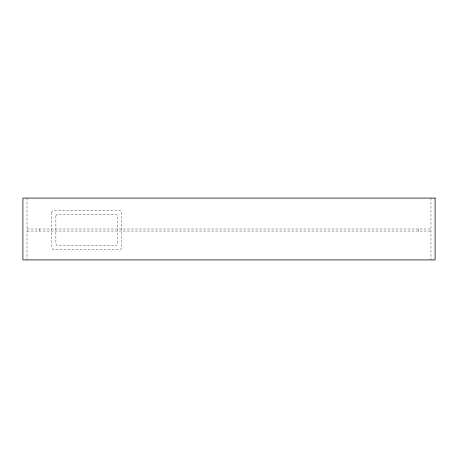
<?xml version="1.0" encoding="UTF-8"?>
<svg xmlns="http://www.w3.org/2000/svg" width="458" height="458" viewBox="0 0 458 458"><rect width="100%" height="100%" fill="white"/><g stroke="black" fill="none" stroke-linecap="round" stroke-linejoin="round"><path stroke-width="0.34" stroke-dasharray="2.29 1.72" d="M27.022 229L430.978 229M27.022 231.061L430.978 231.061M430.978 198.085L430.978 259.915M418.612 229L418.612 231.061M39.388 229L39.388 231.061M27.022 198.085L27.022 259.915M51.771 212.46L51.754 247.297L52.063 248.454L52.91 249.301L54.067 249.61L119.807 249.61L121.559 248.602L121.828 212.472L120.82 210.72L54.067 210.451L52.43 211.127L51.771 212.46M55.887 215.936L55.876 243.919L56.844 245.368L116.424 245.488L117.609 244.698L117.706 215.855L116.916 214.67L57.445 214.573L56.489 214.899L55.887 215.936"/><path stroke-width="0.69" d="M435.1 198.085L22.9 198.085L22.9 259.915L435.1 259.915L435.1 198.085"/></g></svg>
